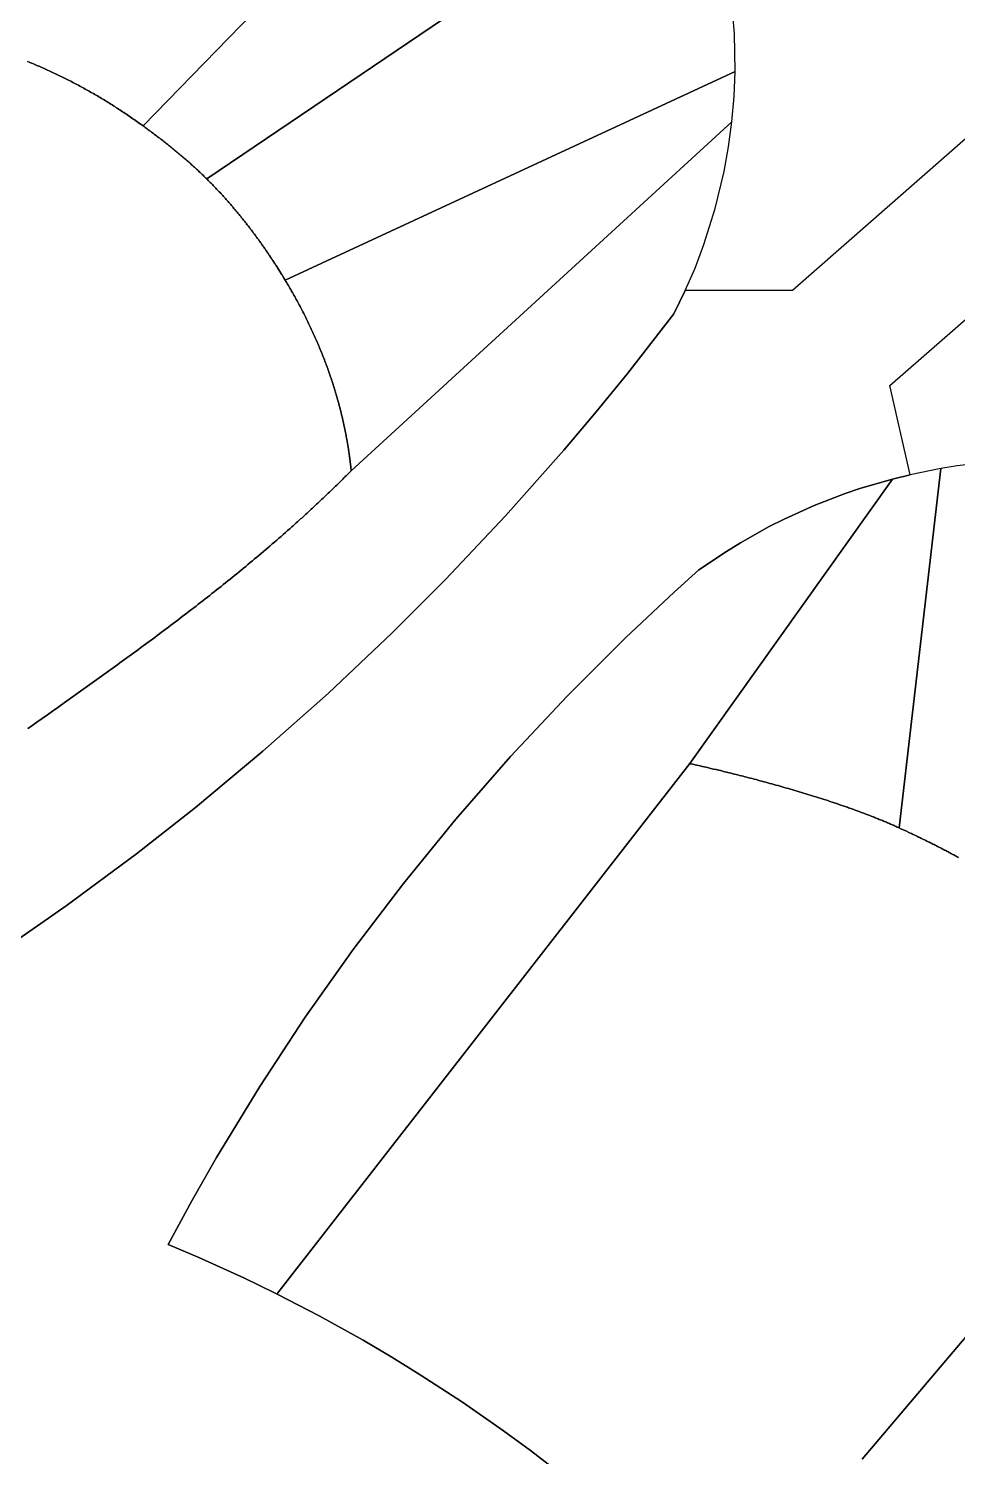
# Model space of a CAD drawing. Header units: millimetres. Extents: x 1811966 to 2218310, y 20519 to 471429.
# Drawn here: x 2083716 to 2134004, y 208720 to 286002 of the extents above; entities that cross this region are included whole.
import ezdxf

# ---------------------------------------------------------------- set-up
doc = ezdxf.new("R2010")
doc.units = ezdxf.units.MM
doc.layers.add('CLOSED_AREAS', color=7, linetype='Continuous')

msp = doc.modelspace()

# ---------------------------------------------------------------- linework, layer by layer
at = {"layer": 'CLOSED_AREAS'}
for points in [[(2182852.714, 322486.623), (2125069.815, 271825.383), (2119270.349, 271825.554), (2118654.031, 270562.615), (2116154.583, 267352.507), (2114441.373, 265249.749), (2112691.252, 263177.615), (2109541.388, 259627.005), (2106283.169, 256175.533), (2103406.557, 253298.557), (2099955.495, 250039.917), (2096405.272, 246889.597), (2092759.283, 243850.629), (2089560.579, 241336.621), (2085746.071, 238512.062), (2082408.252, 236185.918)], [(2113040.811, 207378.843), (2110891.401, 209038.883), (2109431.073, 210109.242), (2107200.958, 211659.184), (2104925.135, 213141.181), (2103383.533, 214090.755), (2101823.143, 215009.136), (2099448.741, 216327.444), (2097168.869, 217504.762), (2097035.671, 217573.545), (2095406.55, 218363.611), (2092933.921, 219486.9), (2091267.159, 220194.108), (2092556.916, 222560.411), (2093895.058, 224899.69), (2096231.262, 228735.765), (2098697.523, 232489.551), (2101290.96, 236156.628), (2104008.508, 239732.689), (2106846.989, 243213.543), (2109803.076, 246595.098), (2112873.283, 249873.391), (2116054.009, 253044.547), (2118675.666, 255501.854), (2120011.506, 256703.319), (2121494.004, 257706.336), (2122255.965, 258175.951), (2123818.245, 259049.525), (2124617.312, 259452.778), (2126248.096, 260190.598), (2127918.037, 260834.907), (2128766.023, 261121.329), (2130484.633, 261621.578), (2131441.282, 261853.851), (2130342.043, 266683.977), (2187766.598, 316782.946)], [(2083664.757, 284218.037), (2083742.719, 284186.546), (2083820.593, 284154.802), (2083898.379, 284122.806), (2083976.076, 284090.557), (2084053.683, 284058.058), (2084131.2, 284025.31), (2084208.626, 283992.312), (2084285.96, 283959.068), (2084363.202, 283925.576), (2084440.351, 283891.839), (2084517.407, 283857.857), (2084594.368, 283823.632), (2084671.234, 283789.164), (2084748.005, 283754.454), (2084824.68, 283719.504), (2084901.257, 283684.314), (2084977.737, 283648.885), (2085054.119, 283613.219), (2085130.403, 283577.316), (2085206.586, 283541.178), (2085282.67, 283504.805), (2085358.653, 283468.198), (2085434.534, 283431.359), (2085510.313, 283394.288), (2085585.989, 283356.986), (2085661.562, 283319.455), (2085737.031, 283281.695), (2085812.395, 283243.708), (2085887.654, 283205.494), (2085962.807, 283167.055), (2086037.853, 283128.39), (2086112.791, 283089.503), (2086187.622, 283050.392), (2086262.344, 283011.06), (2086336.957, 282971.508), (2086411.459, 282931.736), (2086485.851, 282891.745), (2086560.132, 282851.537), (2086634.301, 282811.112), (2086708.357, 282770.471), (2086782.3, 282729.616), (2086856.129, 282688.548), (2086929.843, 282647.266), (2087003.442, 282605.773), (2087076.925, 282564.07), (2087150.292, 282522.157), (2087223.542, 282480.035), (2087296.673, 282437.706), (2087369.686, 282395.17), (2087442.581, 282352.429), (2087515.355, 282309.483), (2087588.008, 282266.334), (2087660.541, 282222.982), (2087732.952, 282179.428), (2087805.24, 282135.674), (2087877.405, 282091.72), (2087949.447, 282047.568), (2088021.364, 282003.218), (2088093.156, 281958.672), (2088164.823, 281913.93), (2088236.362, 281868.993), (2088307.775, 281823.863), (2088379.061, 281778.54), (2088450.218, 281733.026), (2088521.245, 281687.321), (2088592.144, 281641.427), (2088662.912, 281595.344), (2088733.549, 281549.074), (2088804.054, 281502.617), (2088874.427, 281455.974), (2088944.667, 281409.147), (2089014.774, 281362.137), (2089084.746, 281314.944), (2089154.583, 281267.569), (2089224.285, 281220.014), (2089293.851, 281172.279), (2089363.28, 281124.366), (2089432.571, 281076.275), (2089501.724, 281028.008), (2089570.738, 280979.565), (2089639.613, 280930.947), (2089708.348, 280882.156), (2089776.942, 280833.193), (2089845.394, 280784.058), (2089913.704, 280734.752), (2113092.158, 304559.584)], [(2113092.158, 304559.584), (2089913.704, 280734.752), (2089970.572, 280693.525), (2090027.377, 280652.21), (2090084.115, 280610.804), (2090140.787, 280569.307), (2090197.39, 280527.718), (2090253.923, 280486.035), (2090310.384, 280444.257), (2090366.773, 280402.382), (2090423.088, 280360.41), (2090479.327, 280318.338), (2090535.488, 280276.166), (2090591.571, 280233.892), (2090647.573, 280191.515), (2090703.495, 280149.033), (2090759.333, 280106.446), (2090815.086, 280063.752), (2090870.753, 280020.949), (2090926.333, 279978.037), (2090981.825, 279935.014), (2091037.225, 279891.878), (2091092.534, 279848.628), (2091147.75, 279805.264), (2091202.871, 279761.783), (2091257.896, 279718.185), (2091312.823, 279674.467), (2091367.651, 279630.629), (2091422.379, 279586.67), (2091477.004, 279542.587), (2091531.526, 279498.381), (2091585.943, 279454.048), (2091640.254, 279409.589), (2091694.457, 279365.002), (2091748.55, 279320.284), (2091802.533, 279275.436), (2091856.404, 279230.456), (2091910.16, 279185.342), (2091963.802, 279140.094), (2092017.327, 279094.709), (2092070.734, 279049.186), (2092124.022, 279003.525), (2092177.189, 278957.724), (2092230.233, 278911.781), (2092283.153, 278865.695), (2092335.948, 278819.465), (2092388.617, 278773.09), (2092441.157, 278726.568), (2092493.567, 278679.897), (2092545.846, 278633.078), (2092597.992, 278586.107), (2092650.005, 278538.985), (2092701.882, 278491.709), (2092753.621, 278444.278), (2092805.223, 278396.691), (2092856.684, 278348.947), (2092908.005, 278301.044), (2092959.182, 278252.981), (2093010.215, 278204.757), (2093061.102, 278156.37), (2093111.842, 278107.819), (2093162.434, 278059.102), (2093212.875, 278010.219), (2093263.165, 277961.168), (2093313.301, 277911.948), (2093363.284, 277862.557), (2119658.016, 295660.164)], [(2119658.016, 295660.164), (2093363.284, 277862.557), (2093401.885, 277824.201), (2093440.395, 277785.762), (2093478.814, 277747.242), (2093517.143, 277708.64), (2093555.381, 277669.958), (2093593.528, 277631.195), (2093631.585, 277592.351), (2093669.552, 277553.427), (2093707.428, 277514.423), (2093745.214, 277475.34), (2093782.911, 277436.178), (2093820.518, 277396.936), (2093858.035, 277357.616), (2093895.462, 277318.218), (2093932.8, 277278.741), (2093970.049, 277239.187), (2094007.209, 277199.556), (2094044.279, 277159.847), (2094081.261, 277120.062), (2094118.153, 277080.2), (2094154.958, 277040.261), (2094191.673, 277000.247), (2094228.3, 276960.158), (2094264.839, 276919.993), (2094301.29, 276879.753), (2094337.653, 276839.438), (2094373.927, 276799.049), (2094410.114, 276758.586), (2094446.213, 276718.048), (2094482.225, 276677.438), (2094518.149, 276636.754), (2094553.986, 276595.998), (2094589.736, 276555.168), (2094625.399, 276514.267), (2094660.975, 276473.293), (2094696.464, 276432.248), (2094731.866, 276391.132), (2094767.182, 276349.944), (2094802.411, 276308.685), (2094837.554, 276267.356), (2094872.611, 276225.957), (2094907.582, 276184.488), (2094942.467, 276142.95), (2094977.266, 276101.342), (2095011.979, 276059.665), (2095046.607, 276017.92), (2095081.149, 275976.106), (2095115.606, 275934.224), (2095149.978, 275892.274), (2095184.265, 275850.257), (2095218.467, 275808.173), (2095252.584, 275766.021), (2095286.617, 275723.804), (2095320.564, 275681.52), (2095354.428, 275639.17), (2095388.207, 275596.754), (2095421.902, 275554.273), (2095455.513, 275511.727), (2095489.04, 275469.116), (2095522.483, 275426.441), (2095555.842, 275383.702), (2095589.118, 275340.898), (2095622.31, 275298.032), (2095655.419, 275255.102), (2095688.445, 275212.109), (2095721.388, 275169.053), (2095754.248, 275125.935), (2095787.025, 275082.755), (2095819.72, 275039.513), (2095852.331, 274996.21), (2095884.861, 274952.846), (2095917.308, 274909.421), (2095949.673, 274865.935), (2095981.956, 274822.389), (2096014.157, 274778.783), (2096046.276, 274735.118), (2096078.313, 274691.393), (2096110.269, 274647.61), (2096142.143, 274603.767), (2096173.936, 274559.866), (2096205.648, 274515.907), (2096237.279, 274471.89), (2096268.829, 274427.816), (2096300.298, 274383.685), (2096331.686, 274339.496), (2096362.994, 274295.251), (2096394.221, 274250.95), (2096425.368, 274206.592), (2096456.435, 274162.179), (2096487.421, 274117.711), (2096518.328, 274073.187), (2096549.155, 274028.609), (2096579.902, 273983.976), (2096610.57, 273939.289), (2096641.158, 273894.548), (2096671.667, 273849.754), (2096702.097, 273804.906), (2096732.447, 273760.005), (2096762.719, 273715.051), (2096792.912, 273670.046), (2096823.026, 273624.988), (2096853.061, 273579.878), (2096883.018, 273534.717), (2096912.897, 273489.504), (2096942.698, 273444.241), (2096972.42, 273398.927), (2097002.065, 273353.563), (2097031.631, 273308.149), (2097061.12, 273262.685), (2097090.532, 273217.172), (2097119.866, 273171.61), (2097149.122, 273125.999), (2097178.302, 273080.34), (2097207.404, 273034.632), (2097236.429, 272988.877), (2097265.378, 272943.074), (2097294.25, 272897.223), (2097323.045, 272851.326), (2097351.764, 272805.382), (2097380.406, 272759.392), (2097408.972, 272713.356), (2097437.462, 272667.274), (2097465.877, 272621.147), (2097494.215, 272574.974), (2097522.478, 272528.757), (2097550.665, 272482.495), (2097578.776, 272436.188), (2097606.812, 272389.838), (2121968.848, 283681.96), (2121932.7, 285729.076), (2121755.146, 287768.798)], [(2083676.376, 248118.944), (2083818.15, 248217.668), (2083959.7, 248316.448), (2084101.045, 248415.286), (2084242.203, 248514.183), (2084383.194, 248613.14), (2084524.037, 248712.158), (2084664.751, 248811.239), (2084805.355, 248910.384), (2084945.868, 249009.595), (2085086.31, 249108.873), (2085226.7, 249208.219), (2085367.056, 249307.634), (2085647.746, 249506.679), (2085899.299, 249685.273), (2086150.913, 249864.119), (2086402.572, 250043.231), (2086654.258, 250222.625), (2086905.957, 250402.315), (2087157.65, 250582.316), (2087409.322, 250762.644), (2087535.144, 250852.935), (2087660.955, 250943.313), (2087786.753, 251033.78), (2087912.535, 251124.338), (2088038.299, 251214.989), (2088164.043, 251305.735), (2088289.765, 251396.577), (2088415.464, 251487.518), (2088541.136, 251578.559), (2088666.78, 251669.703), (2088792.394, 251760.95), (2088917.976, 251852.304), (2089043.524, 251943.765), (2089169.035, 252035.336), (2089294.508, 252127.019), (2089419.941, 252218.815), (2089545.33, 252310.726), (2089670.676, 252402.755), (2089795.974, 252494.903), (2089921.224, 252587.172), (2090046.423, 252679.563), (2090171.57, 252772.08), (2090296.661, 252864.723), (2090421.696, 252957.494), (2090546.671, 253050.396), (2090671.585, 253143.43), (2090796.436, 253236.598), (2090921.222, 253329.902), (2091045.941, 253423.344), (2091170.59, 253516.926), (2091295.168, 253610.649), (2091419.672, 253704.516), (2091544.101, 253798.528), (2091668.452, 253892.688), (2091792.723, 253986.996), (2091916.913, 254081.456), (2092041.019, 254176.068), (2092165.039, 254270.835), (2092288.971, 254365.759), (2092412.813, 254460.841), (2092536.563, 254556.084), (2092660.219, 254651.489), (2092783.778, 254747.058), (2092907.24, 254842.792), (2093030.601, 254938.695), (2093153.86, 255034.768), (2093277.014, 255131.012), (2093400.061, 255227.429), (2093523.001, 255324.022), (2093645.829, 255420.793), (2093768.545, 255517.742), (2093891.146, 255614.872), (2094013.63, 255712.186), (2094135.995, 255809.683), (2094258.24, 255907.368), (2094380.361, 256005.241), (2094502.357, 256103.304), (2094624.226, 256201.56), (2094745.966, 256300.01), (2094867.574, 256398.656), (2094989.05, 256497.499), (2095110.389, 256596.543), (2095231.592, 256695.788), (2095352.654, 256795.236), (2095473.575, 256894.89), (2095594.353, 256994.751), (2095714.985, 257094.821), (2095835.468, 257195.103), (2095955.802, 257295.597), (2096075.985, 257396.306), (2096196.013, 257497.231), (2096315.885, 257598.375), (2096435.599, 257699.739), (2096555.153, 257801.326), (2096674.544, 257903.137), (2096793.771, 258005.173), (2096912.832, 258107.438), (2097031.724, 258209.932), (2097150.446, 258312.658), (2097268.996, 258415.618), (2097387.37, 258518.813), (2097505.568, 258622.245), (2097623.588, 258725.916), (2097682.53, 258777.842), (2097741.426, 258829.828), (2097800.277, 258881.876), (2097859.082, 258933.984), (2097917.84, 258986.153), (2097976.552, 259038.383), (2098035.217, 259090.676), (2098093.836, 259143.03), (2098152.407, 259195.446), (2098210.93, 259247.925), (2098269.406, 259300.466), (2098327.833, 259353.07), (2098386.213, 259405.738), (2098444.543, 259458.468), (2098502.825, 259511.262), (2098561.058, 259564.12), (2098619.242, 259617.042), (2098677.376, 259670.028), (2098735.46, 259723.078), (2098793.494, 259776.193), (2098851.478, 259829.374), (2098909.411, 259882.619), (2098967.293, 259935.93), (2099025.124, 259989.306), (2099082.903, 260042.748), (2099140.631, 260096.257), (2099198.307, 260149.831), (2099255.931, 260203.473), (2099313.502, 260257.181), (2099371.021, 260310.956), (2099428.487, 260364.798), (2099485.899, 260418.708), (2099543.258, 260472.686), (2099600.564, 260526.731), (2099657.815, 260580.845), (2099715.012, 260635.028), (2099772.155, 260689.279), (2099829.243, 260743.599), (2099886.276, 260797.988), (2099943.254, 260852.446), (2100000.176, 260906.975), (2100057.042, 260961.573), (2100113.852, 261016.241), (2100170.606, 261070.979), (2100227.304, 261125.788), (2100283.944, 261180.668), (2100340.528, 261235.619), (2100397.054, 261290.641), (2100453.523, 261345.735), (2100509.933, 261400.9), (2100566.286, 261456.137), (2100622.58, 261511.447), (2100678.816, 261566.829), (2100734.993, 261622.283), (2100791.11, 261677.811), (2100847.169, 261733.412), (2100903.167, 261789.086), (2100959.106, 261844.834), (2101014.984, 261900.655), (2101070.802, 261956.551), (2101126.56, 262012.521), (2101182.256, 262068.565), (2101177.902, 262111.834), (2101173.463, 262155.084), (2101168.937, 262198.314), (2101164.326, 262241.525), (2101159.629, 262284.716), (2101154.846, 262327.888), (2101149.978, 262371.04), (2101145.025, 262414.173), (2101139.987, 262457.286), (2101134.864, 262500.38), (2101129.656, 262543.454), (2101124.363, 262586.508), (2101118.985, 262629.542), (2101113.523, 262672.557), (2101107.977, 262715.551), (2101102.346, 262758.526), (2101096.632, 262801.481), (2101090.833, 262844.416), (2101084.951, 262887.33), (2101078.984, 262930.225), (2101072.934, 262973.099), (2101066.801, 263015.953), (2101060.584, 263058.787), (2101054.284, 263101.601), (2101047.901, 263144.394), (2101041.435, 263187.167), (2101034.886, 263229.92), (2101028.254, 263272.652), (2101021.54, 263315.363), (2101014.743, 263358.054), (2101007.864, 263400.725), (2101000.902, 263443.374), (2100993.859, 263486.003), (2100986.733, 263528.612), (2100979.526, 263571.199), (2100972.236, 263613.766), (2100964.866, 263656.311), (2100957.413, 263698.836), (2100949.88, 263741.34), (2100942.265, 263783.823), (2100934.569, 263826.285), (2100926.792, 263868.725), (2100918.934, 263911.145), (2100910.995, 263953.543), (2100902.976, 263995.92), (2100894.877, 264038.276), (2100886.697, 264080.61), (2100878.436, 264122.923), (2100870.096, 264165.215), (2100861.675, 264207.485), (2100853.175, 264249.733), (2100844.595, 264291.96), (2100835.936, 264334.166), (2100827.197, 264376.35), (2100818.378, 264418.512), (2100809.48, 264460.652), (2100800.504, 264502.77), (2100791.448, 264544.867), (2100782.313, 264586.942), (2100773.1, 264628.995), (2100763.808, 264671.026), (2100754.437, 264713.034), (2100744.989, 264755.021), (2100735.462, 264796.986), (2100725.856, 264838.928), (2100716.173, 264880.849), (2100706.412, 264922.747), (2100696.574, 264964.622), (2100686.657, 265006.476), (2100676.663, 265048.307), (2100666.592, 265090.115), (2100656.444, 265131.902), (2100646.218, 265173.665), (2100635.916, 265215.406), (2100625.537, 265257.125), (2100615.08, 265298.82), (2100604.548, 265340.493), (2100593.939, 265382.144), (2100583.253, 265423.771), (2100572.491, 265465.376), (2100561.654, 265506.957), (2100550.74, 265548.516), (2100539.75, 265590.052), (2100528.685, 265631.565), (2100517.544, 265673.055), (2100506.327, 265714.521), (2100495.035, 265755.965), (2100483.668, 265797.385), (2100472.226, 265838.782), (2100460.709, 265880.156), (2100449.117, 265921.506), (2100437.45, 265962.833), (2100425.709, 266004.136), (2100413.893, 266045.416), (2100402.003, 266086.673), (2100390.038, 266127.906), (2100378, 266169.115), (2100365.887, 266210.301), (2100353.701, 266251.463), (2100341.441, 266292.601), (2100329.108, 266333.715), (2100316.7, 266374.806), (2100304.22, 266415.872), (2100291.666, 266456.915), (2100279.039, 266497.934), (2100266.34, 266538.929), (2100253.567, 266579.899), (2100240.722, 266620.846), (2100227.804, 266661.768), (2100214.813, 266702.666), (2100201.751, 266743.54), (2100188.616, 266784.39), (2100175.409, 266825.215), (2100162.13, 266866.016), (2100148.779, 266906.792), (2100135.356, 266947.544), (2100121.862, 266988.271), (2100108.296, 267028.974), (2100094.659, 267069.652), (2100080.951, 267110.306), (2100067.172, 267150.934), (2100053.321, 267191.538), (2100025.408, 267272.672), (2099997.213, 267353.706), (2099968.736, 267434.64), (2099939.979, 267515.474), (2099910.943, 267596.207), (2099881.628, 267676.839), (2099852.036, 267757.37), (2099822.167, 267837.798), (2099792.023, 267918.125), (2099761.605, 267998.349), (2099730.913, 268078.471), (2099699.949, 268158.489), (2099668.714, 268238.403), (2099637.208, 268318.214), (2099605.433, 268397.92), (2099573.389, 268477.522), (2099541.078, 268557.018), (2099508.501, 268636.409), (2099475.659, 268715.695), (2099442.552, 268794.874), (2099409.182, 268873.946), (2099375.549, 268952.912), (2099341.656, 269031.771), (2099307.501, 269110.522), (2099273.088, 269189.164), (2099238.416, 269267.699), (2099203.487, 269346.125), (2099168.301, 269424.442), (2099132.861, 269502.649), (2099097.165, 269580.747), (2099061.217, 269658.734), (2099025.016, 269736.611), (2098988.564, 269814.377), (2098951.862, 269892.032), (2098914.91, 269969.575), (2098877.71, 270047.006), (2098840.263, 270124.325), (2098802.569, 270201.531), (2098764.63, 270278.624), (2098726.447, 270355.604), (2098688.02, 270432.47), (2098649.351, 270509.221), (2098610.441, 270585.858), (2098571.291, 270662.38), (2098531.901, 270738.787), (2098492.273, 270815.079), (2098452.407, 270891.254), (2098412.306, 270967.313), (2098371.969, 271043.255), (2098331.398, 271119.08), (2098290.593, 271194.788), (2098249.556, 271270.378), (2098208.288, 271345.849), (2098166.79, 271421.202), (2098125.063, 271496.436), (2098083.107, 271571.551), (2098040.923, 271646.547), (2097998.514, 271721.422), (2097955.879, 271796.177), (2097913.02, 271870.811), (2097869.938, 271945.324), (2097826.634, 272019.715), (2097783.108, 272093.985), (2097739.362, 272168.133), (2097695.397, 272242.158), (2097651.213, 272316.06), (2097606.812, 272389.838), (2097578.776, 272436.188), (2097550.665, 272482.495), (2097522.478, 272528.757), (2097494.215, 272574.974), (2097465.877, 272621.147), (2097437.462, 272667.274), (2097408.972, 272713.356), (2097380.406, 272759.392), (2097351.764, 272805.382), (2097323.045, 272851.326), (2097294.25, 272897.223), (2097265.378, 272943.074), (2097236.429, 272988.877), (2097207.404, 273034.632), (2097178.302, 273080.34), (2097149.122, 273125.999), (2097119.866, 273171.61), (2097090.532, 273217.172), (2097061.12, 273262.685), (2097031.631, 273308.149), (2097002.065, 273353.563), (2096972.42, 273398.927), (2096942.698, 273444.241), (2096912.897, 273489.504), (2096883.018, 273534.717), (2096853.061, 273579.878), (2096823.026, 273624.988), (2096792.912, 273670.046), (2096762.719, 273715.051), (2096732.447, 273760.005), (2096702.097, 273804.906), (2096671.667, 273849.754), (2096641.158, 273894.548), (2096610.57, 273939.289), (2096579.902, 273983.976), (2096549.155, 274028.609), (2096518.328, 274073.187), (2096487.421, 274117.711), (2096456.435, 274162.179), (2096425.368, 274206.592), (2096394.221, 274250.95), (2096362.994, 274295.251), (2096331.686, 274339.496), (2096300.298, 274383.685), (2096268.829, 274427.816), (2096237.279, 274471.89), (2096205.648, 274515.907), (2096173.936, 274559.866), (2096142.143, 274603.767), (2096110.269, 274647.61), (2096078.313, 274691.393), (2096046.276, 274735.118), (2096014.157, 274778.783), (2095981.956, 274822.389), (2095949.673, 274865.935), (2095917.308, 274909.421), (2095884.861, 274952.846), (2095852.331, 274996.21), (2095819.72, 275039.513), (2095787.025, 275082.755), (2095754.248, 275125.935), (2095721.388, 275169.053), (2095688.445, 275212.109), (2095655.419, 275255.102), (2095622.31, 275298.032), (2095589.118, 275340.898), (2095555.842, 275383.702), (2095522.483, 275426.441), (2095489.04, 275469.116), (2095455.513, 275511.727), (2095421.902, 275554.273), (2095388.207, 275596.754), (2095354.428, 275639.17), (2095320.564, 275681.52), (2095286.617, 275723.804), (2095252.584, 275766.021), (2095218.467, 275808.173), (2095184.265, 275850.257), (2095149.978, 275892.274), (2095115.606, 275934.224), (2095081.149, 275976.106), (2095046.607, 276017.92), (2095011.979, 276059.665), (2094977.266, 276101.342), (2094942.467, 276142.95), (2094907.582, 276184.488), (2094872.611, 276225.957), (2094837.554, 276267.356), (2094802.411, 276308.685), (2094767.182, 276349.944), (2094731.866, 276391.132), (2094696.464, 276432.248), (2094660.975, 276473.293), (2094625.399, 276514.267), (2094589.736, 276555.168), (2094553.986, 276595.998), (2094518.149, 276636.754), (2094482.225, 276677.438), (2094446.213, 276718.048), (2094410.114, 276758.586), (2094373.927, 276799.049), (2094337.653, 276839.438), (2094301.29, 276879.753), (2094264.839, 276919.993), (2094228.3, 276960.158), (2094191.673, 277000.247), (2094154.958, 277040.261), (2094118.153, 277080.2), (2094081.261, 277120.062), (2094044.279, 277159.847), (2094007.209, 277199.556), (2093970.049, 277239.187), (2093932.8, 277278.741), (2093895.462, 277318.218), (2093858.035, 277357.616), (2093820.518, 277396.936), (2093782.911, 277436.178), (2093745.214, 277475.34), (2093707.428, 277514.423), (2093669.552, 277553.427), (2093631.585, 277592.351), (2093593.528, 277631.195), (2093555.381, 277669.958), (2093517.143, 277708.64), (2093478.814, 277747.242), (2093440.395, 277785.762), (2093401.885, 277824.201), (2093363.284, 277862.557), (2093313.301, 277911.948), (2093263.165, 277961.168), (2093212.875, 278010.219), (2093162.434, 278059.102), (2093111.842, 278107.819), (2093061.102, 278156.37), (2093010.215, 278204.757), (2092959.182, 278252.981), (2092908.005, 278301.044), (2092856.684, 278348.947), (2092805.223, 278396.691), (2092753.621, 278444.278), (2092701.882, 278491.709), (2092650.005, 278538.985), (2092597.992, 278586.107), (2092545.846, 278633.078), (2092493.567, 278679.897), (2092441.157, 278726.568), (2092388.617, 278773.09), (2092335.948, 278819.465), (2092283.153, 278865.695), (2092230.233, 278911.781), (2092177.189, 278957.724), (2092124.022, 279003.525), (2092070.734, 279049.186), (2092017.327, 279094.709), (2091963.802, 279140.094), (2091910.16, 279185.342), (2091856.404, 279230.456), (2091802.533, 279275.436), (2091748.55, 279320.284), (2091694.457, 279365.002), (2091640.254, 279409.589), (2091585.943, 279454.048), (2091531.526, 279498.381), (2091477.004, 279542.587), (2091422.379, 279586.67), (2091367.651, 279630.629), (2091312.823, 279674.467), (2091257.896, 279718.185), (2091202.871, 279761.783), (2091147.75, 279805.264), (2091092.534, 279848.628), (2091037.225, 279891.878), (2090981.825, 279935.014), (2090926.333, 279978.037), (2090870.753, 280020.949), (2090815.086, 280063.752), (2090759.333, 280106.446), (2090703.495, 280149.033), (2090647.573, 280191.515), (2090591.571, 280233.892), (2090535.488, 280276.166), (2090479.327, 280318.338), (2090423.088, 280360.41), (2090366.773, 280402.382), (2090310.384, 280444.257), (2090253.923, 280486.035), (2090197.39, 280527.718), (2090140.787, 280569.307), (2090084.115, 280610.804), (2090027.377, 280652.21), (2089970.572, 280693.525), (2089913.704, 280734.752), (2089845.394, 280784.058), (2089776.942, 280833.193), (2089708.348, 280882.156), (2089639.613, 280930.947), (2089570.738, 280979.565), (2089501.724, 281028.008), (2089432.571, 281076.275), (2089363.28, 281124.366), (2089293.851, 281172.279), (2089224.285, 281220.014), (2089154.583, 281267.569), (2089084.746, 281314.944), (2089014.774, 281362.137), (2088944.667, 281409.147), (2088874.427, 281455.974), (2088804.054, 281502.617), (2088733.549, 281549.074), (2088662.912, 281595.344), (2088592.144, 281641.427), (2088521.245, 281687.321), (2088450.218, 281733.026), (2088379.061, 281778.54), (2088307.775, 281823.863), (2088236.362, 281868.993), (2088164.823, 281913.93), (2088093.156, 281958.672), (2088021.364, 282003.218), (2087949.447, 282047.568), (2087877.405, 282091.72), (2087805.24, 282135.674), (2087732.952, 282179.428), (2087660.541, 282222.982), (2087588.008, 282266.334), (2087515.355, 282309.483), (2087442.581, 282352.429), (2087369.686, 282395.17), (2087296.673, 282437.706), (2087223.542, 282480.035), (2087150.292, 282522.157), (2087076.925, 282564.07), (2087003.442, 282605.773), (2086929.843, 282647.266), (2086856.129, 282688.548), (2086782.3, 282729.616), (2086708.357, 282770.471), (2086634.301, 282811.112), (2086560.132, 282851.537), (2086485.851, 282891.745), (2086411.459, 282931.736), (2086336.957, 282971.508), (2086262.344, 283011.06), (2086187.622, 283050.392), (2086112.791, 283089.503), (2086037.853, 283128.39), (2085962.807, 283167.055), (2085887.654, 283205.494), (2085812.395, 283243.708), (2085737.031, 283281.695), (2085661.562, 283319.455), (2085585.989, 283356.986), (2085510.313, 283394.288), (2085434.534, 283431.359), (2085358.653, 283468.198), (2085282.67, 283504.805), (2085206.586, 283541.178), (2085130.403, 283577.316), (2085054.119, 283613.219), (2084977.737, 283648.885), (2084901.257, 283684.314), (2084824.68, 283719.504), (2084748.005, 283754.454), (2084671.234, 283789.164), (2084594.368, 283823.632), (2084517.407, 283857.857), (2084440.351, 283891.839), (2084363.202, 283925.576), (2084285.96, 283959.068), (2084208.626, 283992.312), (2084131.2, 284025.31), (2084053.683, 284058.058), (2083976.076, 284090.557), (2083898.379, 284122.806), (2083820.593, 284154.802), (2083742.719, 284186.546), (2083664.757, 284218.037)], [(2082408.252, 236185.918), (2085746.071, 238512.062), (2089560.579, 241336.621), (2092759.283, 243850.629), (2096405.272, 246889.597), (2099955.495, 250039.917), (2103406.557, 253298.557), (2106283.169, 256175.533), (2109541.388, 259627.005), (2112691.252, 263177.615), (2114441.373, 265249.749), (2116154.583, 267352.507), (2118654.031, 270562.615), (2119270.349, 271825.554), (2119796.676, 273041.419), (2120281.101, 274317.677), (2120896.177, 276270.541), (2121374.815, 278261.241), (2121616.953, 279604.703), (2121796.9, 280957.895), (2101182.256, 262068.565), (2101126.56, 262012.521), (2101070.802, 261956.551), (2101014.984, 261900.655), (2100959.106, 261844.834), (2100903.167, 261789.086), (2100847.169, 261733.412), (2100791.11, 261677.811), (2100734.993, 261622.283), (2100678.816, 261566.829), (2100622.58, 261511.447), (2100566.286, 261456.137), (2100509.933, 261400.9), (2100453.523, 261345.735), (2100397.054, 261290.641), (2100340.528, 261235.619), (2100283.944, 261180.668), (2100227.304, 261125.788), (2100170.606, 261070.979), (2100113.852, 261016.241), (2100057.042, 260961.573), (2100000.176, 260906.975), (2099943.254, 260852.446), (2099886.276, 260797.988), (2099829.243, 260743.599), (2099772.155, 260689.279), (2099715.012, 260635.028), (2099657.815, 260580.845), (2099600.564, 260526.731), (2099543.258, 260472.686), (2099485.899, 260418.708), (2099428.487, 260364.798), (2099371.021, 260310.956), (2099313.502, 260257.181), (2099255.931, 260203.473), (2099198.307, 260149.831), (2099140.631, 260096.257), (2099082.903, 260042.748), (2099025.124, 259989.306), (2098967.293, 259935.93), (2098909.411, 259882.619), (2098851.478, 259829.374), (2098793.494, 259776.193), (2098735.46, 259723.078), (2098677.376, 259670.028), (2098619.242, 259617.042), (2098561.058, 259564.12), (2098502.825, 259511.262), (2098444.543, 259458.468), (2098386.213, 259405.738), (2098327.833, 259353.07), (2098269.406, 259300.466), (2098210.93, 259247.925), (2098152.407, 259195.446), (2098093.836, 259143.03), (2098035.217, 259090.676), (2097976.552, 259038.383), (2097917.84, 258986.153), (2097859.082, 258933.984), (2097800.277, 258881.876), (2097741.426, 258829.828), (2097682.53, 258777.842), (2097623.588, 258725.916), (2097505.568, 258622.245), (2097387.37, 258518.813), (2097268.996, 258415.618), (2097150.446, 258312.658), (2097031.724, 258209.932), (2096912.832, 258107.438), (2096793.771, 258005.173), (2096674.544, 257903.137), (2096555.153, 257801.326), (2096435.599, 257699.739), (2096315.885, 257598.375), (2096196.013, 257497.231), (2096075.985, 257396.306), (2095955.802, 257295.597), (2095835.468, 257195.103), (2095714.985, 257094.821), (2095594.353, 256994.751), (2095473.575, 256894.89), (2095352.654, 256795.236), (2095231.592, 256695.788), (2095110.389, 256596.543), (2094989.05, 256497.499), (2094867.574, 256398.656), (2094745.966, 256300.01), (2094624.226, 256201.56), (2094502.357, 256103.304), (2094380.361, 256005.241), (2094258.24, 255907.368), (2094135.995, 255809.683), (2094013.63, 255712.186), (2093891.146, 255614.872), (2093768.545, 255517.742), (2093645.829, 255420.793), (2093523.001, 255324.022), (2093400.061, 255227.429), (2093277.014, 255131.012), (2093153.86, 255034.768), (2093030.601, 254938.695), (2092907.24, 254842.792), (2092783.778, 254747.058), (2092660.219, 254651.489), (2092536.563, 254556.084), (2092412.813, 254460.841), (2092288.971, 254365.759), (2092165.039, 254270.835), (2092041.019, 254176.068), (2091916.913, 254081.456), (2091792.723, 253986.996), (2091668.452, 253892.688), (2091544.101, 253798.528), (2091419.672, 253704.516), (2091295.168, 253610.649), (2091170.59, 253516.926), (2091045.941, 253423.344), (2090921.222, 253329.902), (2090796.436, 253236.598), (2090671.585, 253143.43), (2090546.671, 253050.396), (2090421.696, 252957.494), (2090296.661, 252864.723), (2090171.57, 252772.08), (2090046.423, 252679.563), (2089921.224, 252587.172), (2089795.974, 252494.903), (2089670.676, 252402.755), (2089545.33, 252310.726), (2089419.941, 252218.815), (2089294.508, 252127.019), (2089169.035, 252035.336), (2089043.524, 251943.765), (2088917.976, 251852.304), (2088792.394, 251760.95), (2088666.78, 251669.703), (2088541.136, 251578.559), (2088415.464, 251487.518), (2088289.765, 251396.577), (2088164.043, 251305.735), (2088038.299, 251214.989), (2087912.535, 251124.338), (2087786.753, 251033.78), (2087660.955, 250943.313), (2087535.144, 250852.935), (2087409.322, 250762.644), (2087157.65, 250582.316), (2086905.957, 250402.315), (2086654.258, 250222.625), (2086402.572, 250043.231), (2086150.913, 249864.119), (2085899.299, 249685.273), (2085647.746, 249506.679), (2085367.056, 249307.634), (2085226.7, 249208.219), (2085086.31, 249108.873), (2084945.868, 249009.595), (2084805.355, 248910.384), (2084664.751, 248811.239), (2084524.037, 248712.158), (2084383.194, 248613.14), (2084242.203, 248514.183), (2084101.045, 248415.286), (2083959.7, 248316.448), (2083818.15, 248217.668), (2083676.376, 248118.944)], [(2135771.397, 262528.818), (2133992.942, 262326.451), (2133108.727, 262187.575), (2130849.388, 242737.59), (2130981.741, 242676.682), (2131113.851, 242615.624), (2131245.704, 242554.403), (2131377.287, 242493.003), (2131442.973, 242462.232), (2131508.588, 242431.41), (2131574.128, 242400.537), (2131639.593, 242369.611), (2131704.981, 242338.629), (2131770.289, 242307.589), (2131835.518, 242276.491), (2131900.665, 242245.332), (2131965.728, 242214.11), (2132030.705, 242182.824), (2132095.596, 242151.471), (2132160.398, 242120.05), (2132225.11, 242088.56), (2132289.731, 242056.998), (2132354.258, 242025.362), (2132418.69, 241993.652), (2132483.025, 241961.864), (2132547.263, 241929.997), (2132611.4, 241898.049), (2132675.436, 241866.019), (2132739.369, 241833.905), (2132803.197, 241801.704), (2132866.918, 241769.416), (2132930.532, 241737.038), (2132994.036, 241704.568), (2133057.429, 241672.005), (2133120.709, 241639.347), (2133183.874, 241606.592), (2133246.924, 241573.738), (2133309.856, 241540.784), (2133372.668, 241507.727), (2133435.359, 241474.566), (2133497.928, 241441.299), (2133560.373, 241407.924), (2133622.692, 241374.44), (2133684.883, 241340.844), (2133746.945, 241307.135), (2133808.877, 241273.311), (2133870.676, 241239.371), (2133932.341, 241205.311), (2133993.871, 241171.131), (2134055.263, 241136.829)], [(2134055.263, 241136.829), (2133993.871, 241171.131), (2133932.341, 241205.311), (2133870.676, 241239.371), (2133808.877, 241273.311), (2133746.945, 241307.135), (2133684.883, 241340.844), (2133622.692, 241374.44), (2133560.373, 241407.924), (2133497.928, 241441.299), (2133435.359, 241474.566), (2133372.668, 241507.727), (2133309.856, 241540.784), (2133246.924, 241573.738), (2133183.874, 241606.592), (2133120.709, 241639.347), (2133057.429, 241672.005), (2132994.036, 241704.568), (2132930.532, 241737.038), (2132866.918, 241769.416), (2132803.197, 241801.704), (2132739.369, 241833.905), (2132675.436, 241866.019), (2132611.4, 241898.049), (2132547.263, 241929.997), (2132483.025, 241961.864), (2132418.69, 241993.652), (2132354.258, 242025.362), (2132289.731, 242056.998), (2132225.11, 242088.56), (2132160.398, 242120.05), (2132095.596, 242151.471), (2132030.705, 242182.824), (2131965.728, 242214.11), (2131900.665, 242245.332), (2131835.518, 242276.491), (2131770.289, 242307.589), (2131704.981, 242338.629), (2131639.593, 242369.611), (2131574.128, 242400.537), (2131508.588, 242431.41), (2131442.973, 242462.232), (2131377.287, 242493.003), (2131245.704, 242554.403), (2131113.851, 242615.624), (2130981.741, 242676.682), (2130849.388, 242737.59), (2130797.588, 242761.301), (2130745.561, 242784.959), (2130693.31, 242808.564), (2130640.838, 242832.116), (2130588.149, 242855.614), (2130535.246, 242879.059), (2130482.133, 242902.449), (2130428.812, 242925.785), (2130375.287, 242949.066), (2130321.562, 242972.292), (2130267.64, 242995.463), (2130213.524, 243018.578), (2130159.218, 243041.637), (2130104.725, 243064.64), (2130050.049, 243087.586), (2129995.192, 243110.475), (2129940.159, 243133.306), (2129884.952, 243156.08), (2129829.576, 243178.796), (2129774.032, 243201.454), (2129718.326, 243224.053), (2129662.46, 243246.594), (2129606.437, 243269.075), (2129550.261, 243291.497), (2129493.935, 243313.859), (2129437.463, 243336.16), (2129380.848, 243358.402), (2129324.094, 243380.582), (2129267.203, 243402.701), (2129210.18, 243424.759), (2129153.027, 243446.756), (2129095.748, 243468.69), (2129038.347, 243490.562), (2128980.826, 243512.371), (2128923.189, 243534.117), (2128865.44, 243555.8), (2128807.581, 243577.419), (2128749.617, 243598.974), (2128691.551, 243620.465), (2128633.385, 243641.892), (2128575.124, 243663.253), (2128516.771, 243684.549), (2128458.328, 243705.78), (2128399.801, 243726.945), (2128341.191, 243748.044), (2128282.502, 243769.076), (2128223.739, 243790.042), (2128164.903, 243810.94), (2128105.998, 243831.771), (2128047.029, 243852.535), (2127987.997, 243873.23), (2127928.908, 243893.857), (2127869.763, 243914.415), (2127810.566, 243934.904), (2127751.322, 243955.324), (2127692.032, 243975.674), (2127632.701, 243995.955), (2127573.331, 244016.165), (2127513.927, 244036.304), (2127454.492, 244056.373), (2127395.028, 244076.37), (2127335.54, 244096.296), (2127216.504, 244135.931), (2127097.409, 244175.277), (2126978.284, 244214.33), (2126859.155, 244253.089), (2126740.049, 244291.549), (2126620.994, 244329.71), (2126502.016, 244367.568), (2126383.142, 244405.122), (2126264.399, 244442.367), (2126145.815, 244479.302), (2126027.417, 244515.925), (2125909.231, 244552.232), (2125791.285, 244588.222), (2125673.605, 244623.891), (2125556.219, 244659.238), (2125439.154, 244694.259), (2125322.436, 244728.952), (2125206.094, 244763.315), (2125090.153, 244797.345), (2124974.641, 244831.039), (2124859.585, 244864.396), (2124745.013, 244897.412), (2124630.95, 244930.085), (2124517.424, 244962.412), (2124404.463, 244994.391), (2124292.093, 245026.02), (2124180.341, 245057.295), (2124069.234, 245088.215), (2123958.8, 245118.776), (2123849.065, 245148.977), (2123740.056, 245178.814), (2123631.801, 245208.286), (2123524.327, 245237.389), (2123417.66, 245266.122), (2123311.827, 245294.48), (2123206.857, 245322.463), (2123102.775, 245350.068), (2122999.608, 245377.291), (2122897.385, 245404.131), (2122796.132, 245430.585), (2122695.875, 245456.65), (2122596.642, 245482.325), (2122498.46, 245507.605), (2122401.357, 245532.489), (2122305.358, 245556.975), (2122210.492, 245581.059), (2122116.784, 245604.74), (2122024.263, 245628.014), (2121932.956, 245650.88), (2121842.888, 245673.334), (2121754.088, 245695.374), (2121666.582, 245716.998), (2121580.398, 245738.202), (2121495.562, 245758.986), (2121412.102, 245779.345), (2121330.044, 245799.278), (2121249.416, 245818.781), (2121170.245, 245837.853), (2121092.557, 245856.491), (2120941.741, 245892.455), (2120797.185, 245926.651), (2120659.105, 245959.06), (2120527.716, 245989.662), (2120403.236, 246018.436), (2120285.882, 246045.363), (2120175.868, 246070.421), (2120073.412, 246093.591), (2119978.73, 246114.852), (2119892.039, 246134.185), (2119813.554, 246151.568), (2119743.493, 246166.982), (2119682.071, 246180.407), (2119586.011, 246201.206), (2119527.106, 246213.805), (2119507.086, 246218.04), (2097204.389, 217573.545), (2097168.869, 217504.762), (2099448.741, 216327.444), (2101823.143, 215009.136), (2103383.533, 214090.755), (2104925.135, 213141.181), (2107200.958, 211659.184), (2109431.073, 210109.242), (2110891.401, 209038.883), (2113040.811, 207378.843)], [(2141513.28, 223509.358), (2128844.596, 208570.07)], [(2128844.596, 208570.07), (2141513.28, 223509.358)]]:
    msp.add_lwpolyline(points, dxfattribs=at)
for points in [[(2121914.289, 282317.945), (2121968.848, 283681.96), (2097606.812, 272389.838), (2097651.213, 272316.06), (2097695.397, 272242.158), (2097739.362, 272168.133), (2097783.108, 272093.985), (2097826.634, 272019.715), (2097869.938, 271945.324), (2097913.02, 271870.811), (2097955.879, 271796.177), (2097998.514, 271721.422), (2098040.923, 271646.547), (2098083.107, 271571.551), (2098125.063, 271496.436), (2098166.79, 271421.202), (2098208.288, 271345.849), (2098249.556, 271270.378), (2098290.593, 271194.788), (2098331.398, 271119.08), (2098371.969, 271043.255), (2098412.306, 270967.313), (2098452.407, 270891.254), (2098492.273, 270815.079), (2098531.901, 270738.787), (2098571.291, 270662.38), (2098610.441, 270585.858), (2098649.351, 270509.221), (2098688.02, 270432.47), (2098726.447, 270355.604), (2098764.63, 270278.624), (2098802.569, 270201.531), (2098840.263, 270124.325), (2098877.71, 270047.006), (2098914.91, 269969.575), (2098951.862, 269892.032), (2098988.564, 269814.377), (2099025.016, 269736.611), (2099061.217, 269658.734), (2099097.165, 269580.747), (2099132.861, 269502.649), (2099168.301, 269424.442), (2099203.487, 269346.125), (2099238.416, 269267.699), (2099273.088, 269189.164), (2099307.501, 269110.522), (2099341.656, 269031.771), (2099375.549, 268952.912), (2099409.182, 268873.946), (2099442.552, 268794.874), (2099475.659, 268715.695), (2099508.501, 268636.409), (2099541.078, 268557.018), (2099573.389, 268477.522), (2099605.433, 268397.92), (2099637.208, 268318.214), (2099668.714, 268238.403), (2099699.949, 268158.489), (2099730.913, 268078.471), (2099761.605, 267998.349), (2099792.023, 267918.125), (2099822.167, 267837.798), (2099852.036, 267757.37), (2099881.628, 267676.839), (2099910.943, 267596.207), (2099939.979, 267515.474), (2099968.736, 267434.64), (2099997.213, 267353.706), (2100025.408, 267272.672), (2100053.321, 267191.538), (2100067.172, 267150.934), (2100080.951, 267110.306), (2100094.659, 267069.652), (2100108.296, 267028.974), (2100121.862, 266988.271), (2100135.356, 266947.544), (2100148.779, 266906.792), (2100162.13, 266866.016), (2100175.409, 266825.215), (2100188.616, 266784.39), (2100201.751, 266743.54), (2100214.813, 266702.666), (2100227.804, 266661.768), (2100240.722, 266620.846), (2100253.567, 266579.899), (2100266.34, 266538.929), (2100279.039, 266497.934), (2100291.666, 266456.915), (2100304.22, 266415.872), (2100316.7, 266374.806), (2100329.108, 266333.715), (2100341.441, 266292.601), (2100353.701, 266251.463), (2100365.887, 266210.301), (2100378, 266169.115), (2100390.038, 266127.906), (2100402.003, 266086.673), (2100413.893, 266045.416), (2100425.709, 266004.136), (2100437.45, 265962.833), (2100449.117, 265921.506), (2100460.709, 265880.156), (2100472.226, 265838.782), (2100483.668, 265797.385), (2100495.035, 265755.965), (2100506.327, 265714.521), (2100517.544, 265673.055), (2100528.685, 265631.565), (2100539.75, 265590.052), (2100550.74, 265548.516), (2100561.654, 265506.957), (2100572.491, 265465.376), (2100583.253, 265423.771), (2100593.939, 265382.144), (2100604.548, 265340.493), (2100615.08, 265298.82), (2100625.537, 265257.125), (2100635.916, 265215.406), (2100646.218, 265173.665), (2100656.444, 265131.902), (2100666.592, 265090.115), (2100676.663, 265048.307), (2100686.657, 265006.476), (2100696.574, 264964.622), (2100706.412, 264922.747), (2100716.173, 264880.849), (2100725.856, 264838.928), (2100735.462, 264796.986), (2100744.989, 264755.021), (2100754.437, 264713.034), (2100763.808, 264671.026), (2100773.1, 264628.995), (2100782.313, 264586.942), (2100791.448, 264544.867), (2100800.504, 264502.77), (2100809.48, 264460.652), (2100818.378, 264418.512), (2100827.197, 264376.35), (2100835.936, 264334.166), (2100844.595, 264291.96), (2100853.175, 264249.733), (2100861.675, 264207.485), (2100870.096, 264165.215), (2100878.436, 264122.923), (2100886.697, 264080.61), (2100894.877, 264038.276), (2100902.976, 263995.92), (2100910.995, 263953.543), (2100918.934, 263911.145), (2100926.792, 263868.725), (2100934.569, 263826.285), (2100942.265, 263783.823), (2100949.88, 263741.34), (2100957.413, 263698.836), (2100964.866, 263656.311), (2100972.236, 263613.766), (2100979.526, 263571.199), (2100986.733, 263528.612), (2100993.859, 263486.003), (2101000.902, 263443.374), (2101007.864, 263400.725), (2101014.743, 263358.054), (2101021.54, 263315.363), (2101028.254, 263272.652), (2101034.886, 263229.92), (2101041.435, 263187.167), (2101047.901, 263144.394), (2101054.284, 263101.601), (2101060.584, 263058.787), (2101066.801, 263015.953), (2101072.934, 262973.099), (2101078.984, 262930.225), (2101084.951, 262887.33), (2101090.833, 262844.416), (2101096.632, 262801.481), (2101102.346, 262758.526), (2101107.977, 262715.551), (2101113.523, 262672.557), (2101118.985, 262629.542), (2101124.363, 262586.508), (2101129.656, 262543.454), (2101134.864, 262500.38), (2101139.987, 262457.286), (2101145.025, 262414.173), (2101149.978, 262371.04), (2101154.846, 262327.888), (2101159.629, 262284.716), (2101164.326, 262241.525), (2101168.937, 262198.314), (2101173.463, 262155.084), (2101177.902, 262111.834), (2101182.256, 262068.565), (2121796.9, 280957.895)], [(2130484.633, 261621.578), (2119507.086, 246218.04), (2119527.106, 246213.805), (2119586.011, 246201.206), (2119682.071, 246180.407), (2119743.493, 246166.982), (2119813.554, 246151.568), (2119892.039, 246134.185), (2119978.73, 246114.852), (2120073.412, 246093.591), (2120175.868, 246070.421), (2120285.882, 246045.363), (2120403.236, 246018.436), (2120527.716, 245989.662), (2120659.105, 245959.06), (2120797.185, 245926.651), (2120941.741, 245892.455), (2121092.557, 245856.491), (2121170.245, 245837.853), (2121249.416, 245818.781), (2121330.044, 245799.278), (2121412.102, 245779.345), (2121495.562, 245758.986), (2121580.398, 245738.202), (2121666.582, 245716.998), (2121754.088, 245695.374), (2121842.888, 245673.334), (2121932.956, 245650.88), (2122024.263, 245628.014), (2122116.784, 245604.74), (2122210.492, 245581.059), (2122305.358, 245556.975), (2122401.357, 245532.489), (2122498.46, 245507.605), (2122596.642, 245482.325), (2122695.875, 245456.65), (2122796.132, 245430.585), (2122897.385, 245404.131), (2122999.608, 245377.291), (2123102.775, 245350.068), (2123206.857, 245322.463), (2123311.827, 245294.48), (2123417.66, 245266.122), (2123524.327, 245237.389), (2123631.801, 245208.286), (2123740.056, 245178.814), (2123849.065, 245148.977), (2123958.8, 245118.776), (2124069.234, 245088.215), (2124180.341, 245057.295), (2124292.093, 245026.02), (2124404.463, 244994.391), (2124517.424, 244962.412), (2124630.95, 244930.085), (2124745.013, 244897.412), (2124859.585, 244864.396), (2124974.641, 244831.039), (2125090.153, 244797.345), (2125206.094, 244763.315), (2125322.436, 244728.952), (2125439.154, 244694.259), (2125556.219, 244659.238), (2125673.605, 244623.891), (2125791.285, 244588.222), (2125909.231, 244552.232), (2126027.417, 244515.925), (2126145.815, 244479.302), (2126264.399, 244442.367), (2126383.142, 244405.122), (2126502.016, 244367.568), (2126620.994, 244329.71), (2126740.049, 244291.549), (2126859.155, 244253.089), (2126978.284, 244214.33), (2127097.409, 244175.277), (2127216.504, 244135.931), (2127335.54, 244096.296), (2127395.028, 244076.37), (2127454.492, 244056.373), (2127513.927, 244036.304), (2127573.331, 244016.165), (2127632.701, 243995.955), (2127692.032, 243975.674), (2127751.322, 243955.324), (2127810.566, 243934.904), (2127869.763, 243914.415), (2127928.908, 243893.857), (2127987.997, 243873.23), (2128047.029, 243852.535), (2128105.998, 243831.771), (2128164.903, 243810.94), (2128223.739, 243790.042), (2128282.502, 243769.076), (2128341.191, 243748.044), (2128399.801, 243726.945), (2128458.328, 243705.78), (2128516.771, 243684.549), (2128575.124, 243663.253), (2128633.385, 243641.892), (2128691.551, 243620.465), (2128749.617, 243598.974), (2128807.581, 243577.419), (2128865.44, 243555.8), (2128923.189, 243534.117), (2128980.826, 243512.371), (2129038.347, 243490.562), (2129095.748, 243468.69), (2129153.027, 243446.756), (2129210.18, 243424.759), (2129267.203, 243402.701), (2129324.094, 243380.582), (2129380.848, 243358.402), (2129437.463, 243336.16), (2129493.935, 243313.859), (2129550.261, 243291.497), (2129606.437, 243269.075), (2129662.46, 243246.594), (2129718.326, 243224.053), (2129774.032, 243201.454), (2129829.576, 243178.796), (2129884.952, 243156.08), (2129940.159, 243133.306), (2129995.192, 243110.475), (2130050.049, 243087.586), (2130104.725, 243064.64), (2130159.218, 243041.637), (2130213.524, 243018.578), (2130267.64, 242995.463), (2130321.562, 242972.292), (2130375.287, 242949.066), (2130428.812, 242925.785), (2130482.133, 242902.449), (2130535.246, 242879.059), (2130588.149, 242855.614), (2130640.838, 242832.116), (2130693.31, 242808.564), (2130745.561, 242784.959), (2130797.588, 242761.301), (2130849.388, 242737.59), (2133108.727, 262187.575), (2131441.282, 261853.851)], [(2097168.869, 217504.762), (2097204.389, 217573.545), (2119507.086, 246218.04), (2130484.633, 261621.578), (2128766.023, 261121.329), (2127918.037, 260834.907), (2126248.096, 260190.598), (2124617.312, 259452.778), (2123818.245, 259049.525), (2122255.965, 258175.951), (2121494.004, 257706.336), (2120011.506, 256703.319), (2118675.666, 255501.854), (2116054.009, 253044.547), (2112873.283, 249873.391), (2109803.076, 246595.098), (2106846.989, 243213.543), (2104008.508, 239732.689), (2101290.96, 236156.628), (2098697.523, 232489.551), (2096231.262, 228735.765), (2093895.058, 224899.69), (2092556.916, 222560.411), (2091267.159, 220194.108), (2092933.921, 219486.9), (2095406.55, 218363.611), (2097035.671, 217573.545)]]:
    msp.add_lwpolyline(points, close=True, dxfattribs=at)

doc.saveas('drawing.dxf')
